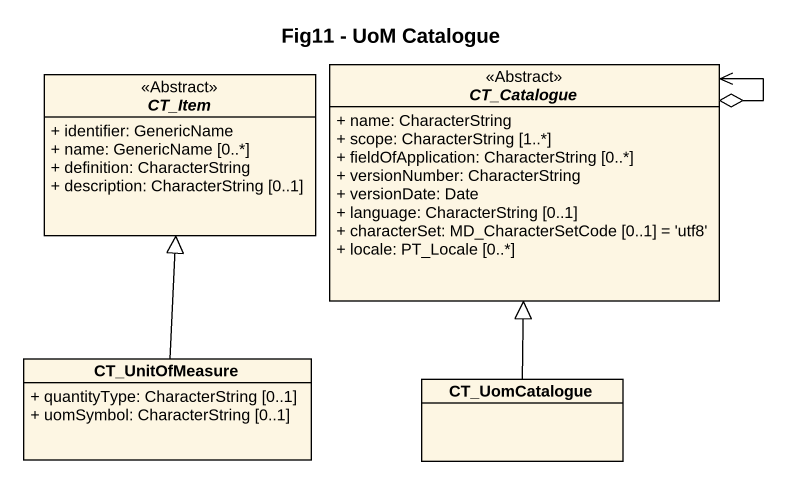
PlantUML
@startuml
title Fig11 - UoM Catalogue
hide circle
hide empty members
skinparam classAttributeIconSize 0
abstract class CT_Item <<Abstract>> {
  + identifier: GenericName
  + name: GenericName [0..*]
  + definition: CharacterString
  + description: CharacterString [0..1]
}
abstract class CT_Catalogue <<Abstract>> {
  + name: CharacterString
  + scope: CharacterString [1..*]
  + fieldOfApplication: CharacterString [0..*]
  + versionNumber: CharacterString
  + versionDate: Date
  + language: CharacterString [0..1]
  + characterSet: MD_CharacterSetCode [0..1] = 'utf8'
  + locale: PT_Locale [0..*]
}
class CT_UnitOfMeasure {
  + quantityType: CharacterString [0..1]
  + uomSymbol: CharacterString [0..1]
}
class CT_UomCatalogue
CT_Catalogue o--> CT_Catalogue
CT_UnitOfMeasure -up-|> CT_Item
CT_UomCatalogue -up-|> CT_Catalogue
@enduml
